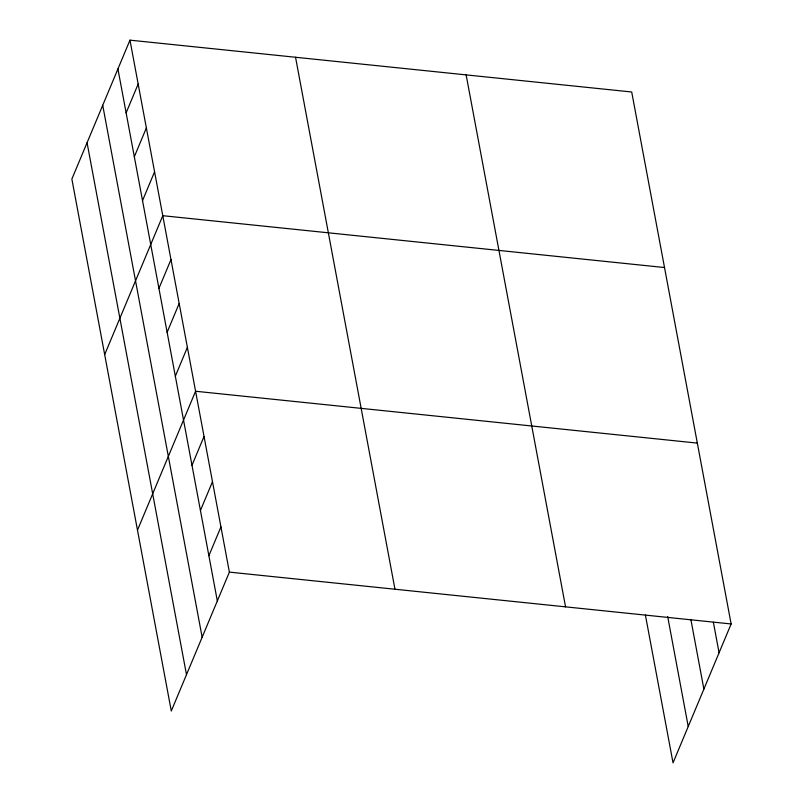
<?xml version="1.0" encoding="UTF-8"?>
<svg xmlns="http://www.w3.org/2000/svg" width="803" height="803" viewBox="0 0 803 803"><rect width="100%" height="100%" fill="white"/><g stroke="black" fill="none" stroke-linecap="round" stroke-linejoin="round"><path stroke-width="1.2" d="M129.966 40.15L71.868 179.039L171.29 711.006L229.387 572.117L129.966 40.15L631.71 91.994L731.131 623.961L673.034 762.85L645.391 614.978M126.121 112.852L138.166 84.034M134.322 156.736L146.377 127.928M142.522 200.62L154.577 171.812M104.681 354.585L162.778 215.696L664.523 267.54M158.924 288.397L170.979 259.59M167.124 332.291L179.179 303.474M175.335 376.175L187.38 347.368M137.484 530.141L195.581 391.252L697.325 443.095M191.987 465.278L204.032 436.471M200.439 510.497L212.484 481.69M208.88 555.716L220.935 526.898M229.387 572.117L731.131 623.961M713.365 622.225L719.076 652.779M690.861 619.444L703.88 689.094M667.674 616.533L688.231 726.524M466.131 74.88L565.553 606.857M295.544 57.254L394.966 589.231M117.921 68.958L217.332 600.935M102.724 105.283L202.145 637.261M87.065 142.713L186.487 674.681"/></g></svg>
